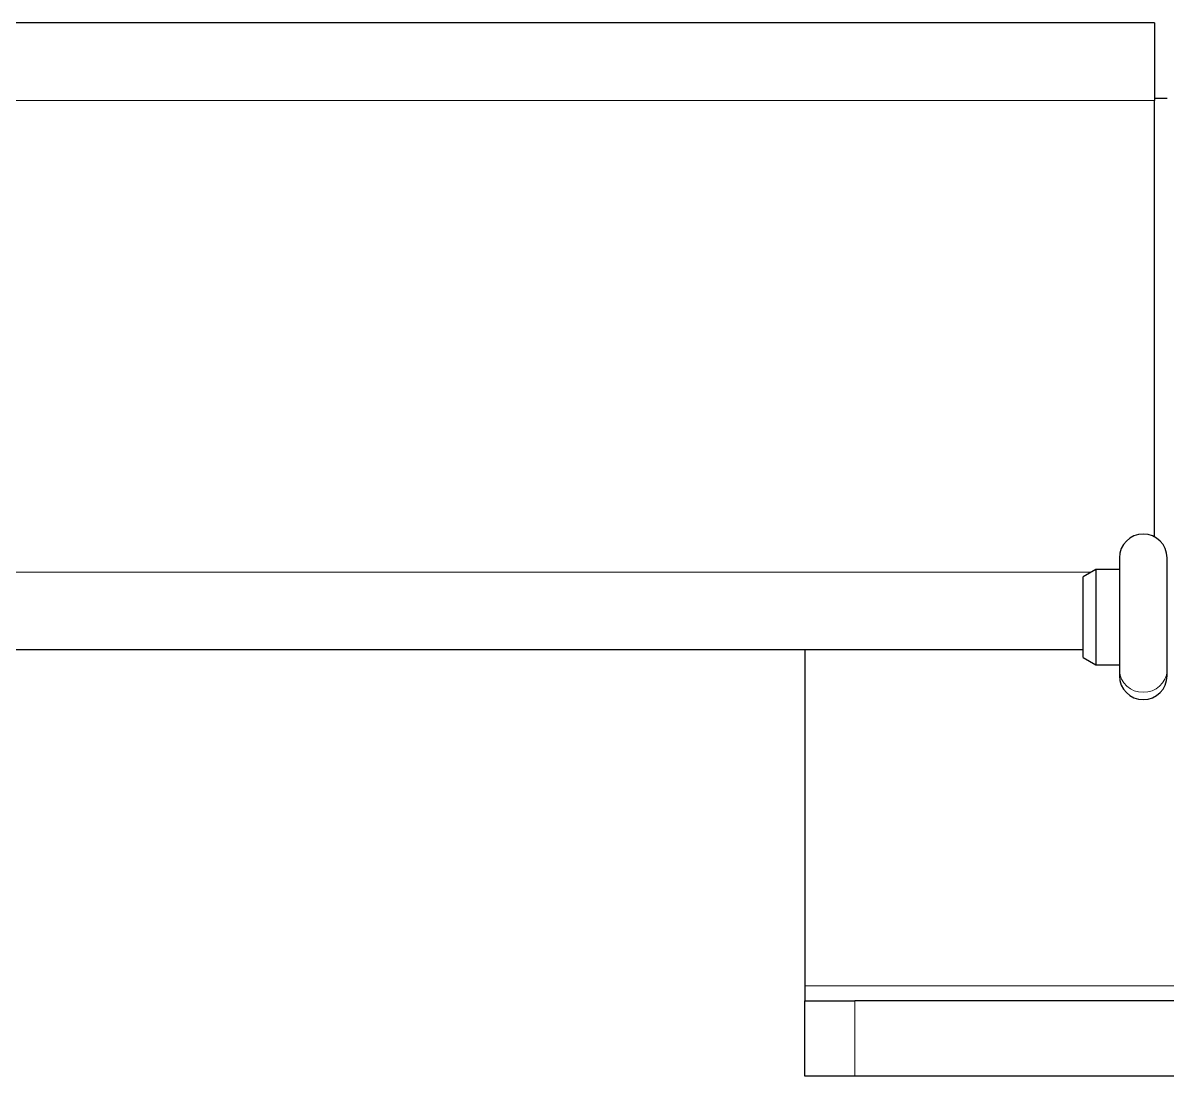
# Model space of a CAD drawing. Header units: millimetres. Extents: x -795 to 1020, y 148 to 1992.
# Drawn here: x -77.22 to -31.59, y 183.95 to 225.95 of the extents above; entities that cross this region are included whole.
import ezdxf

# ---------------------------------------------------------------- set-up
doc = ezdxf.new("R2010")
doc.units = ezdxf.units.MM

msp = doc.modelspace()

# ---------------------------------------------------------------- linework, layer by layer
at = {"color": 7, "linetype": 'Continuous', "lineweight": 25}
for p, q in [((-32.084, 225.948), (-661.084, 225.948)), ((-32.084, 225.948), (-32.084, 222.848)), ((-32.084, 222.948), (-31.584, 222.948)), ((-32.084, 205.446), (-32.084, 222.848)), ((-33.487, 204.612), (-33.487, 200.124)), ((-31.587, 200.124), (-31.587, 204.612)), ((-34.434, 204.148), (-34.934, 203.859)), ((-33.487, 204.148), (-34.434, 204.148)), ((-34.434, 204.148), (-34.434, 200.348)), ((-31.584, 204.148), (-31.587, 204.148)), ((-34.934, 200.636), (-34.934, 203.859)), ((-34.934, 200.948), (-658.134, 200.948)), ((-46.034, 200.948), (-46.034, 187.548)), ((-34.934, 200.636), (-34.434, 200.348)), ((-34.434, 200.348), (-33.487, 200.348)), ((-31.587, 200.348), (-31.584, 200.348)), ((-33.487, 200.124), (-33.487, 199.912)), ((-31.587, 199.912), (-31.587, 200.124)), ((-46.034, 187.548), (-46.034, 186.948)), ((-46.034, 183.948), (-46.034, 186.948)), ((-46.034, 186.948), (-44.034, 186.948)), ((-28.334, 186.948), (-44.034, 186.948)), ((-44.034, 183.948), (-46.034, 183.948)), ((-28.334, 183.948), (-44.034, 183.948))]:
    msp.add_line(p, q, dxfattribs=at)
at = {"color": 8, "linetype": 'Continuous', "lineweight": 18}
for p, q in [((-32.084, 222.848), (-661.084, 222.848)), ((-34.607, 204.048), (-658.46, 204.048)), ((-46.034, 187.548), (-26.334, 187.548)), ((-44.034, 186.948), (-44.034, 183.948))]:
    msp.add_line(p, q, dxfattribs=at)
at = {"color": 7, "linetype": 'Continuous', "lineweight": 25}
for centre, start, end in [((-32.537, 204.612), 0, 180), ((-32.537, 199.912), 180, 0)]:
    msp.add_arc(centre, 0.95, start, end, dxfattribs=at)
at = {"color": 8, "linetype": 'Continuous', "lineweight": 18}
for centre, start, end in [((-32.578, 200.169), 182.8387, 272.5819), ((-32.496, 200.169), 267.4181, 357.1613)]:
    msp.add_arc(centre, 0.91, start, end, dxfattribs=at)

doc.saveas('drawing.dxf')
